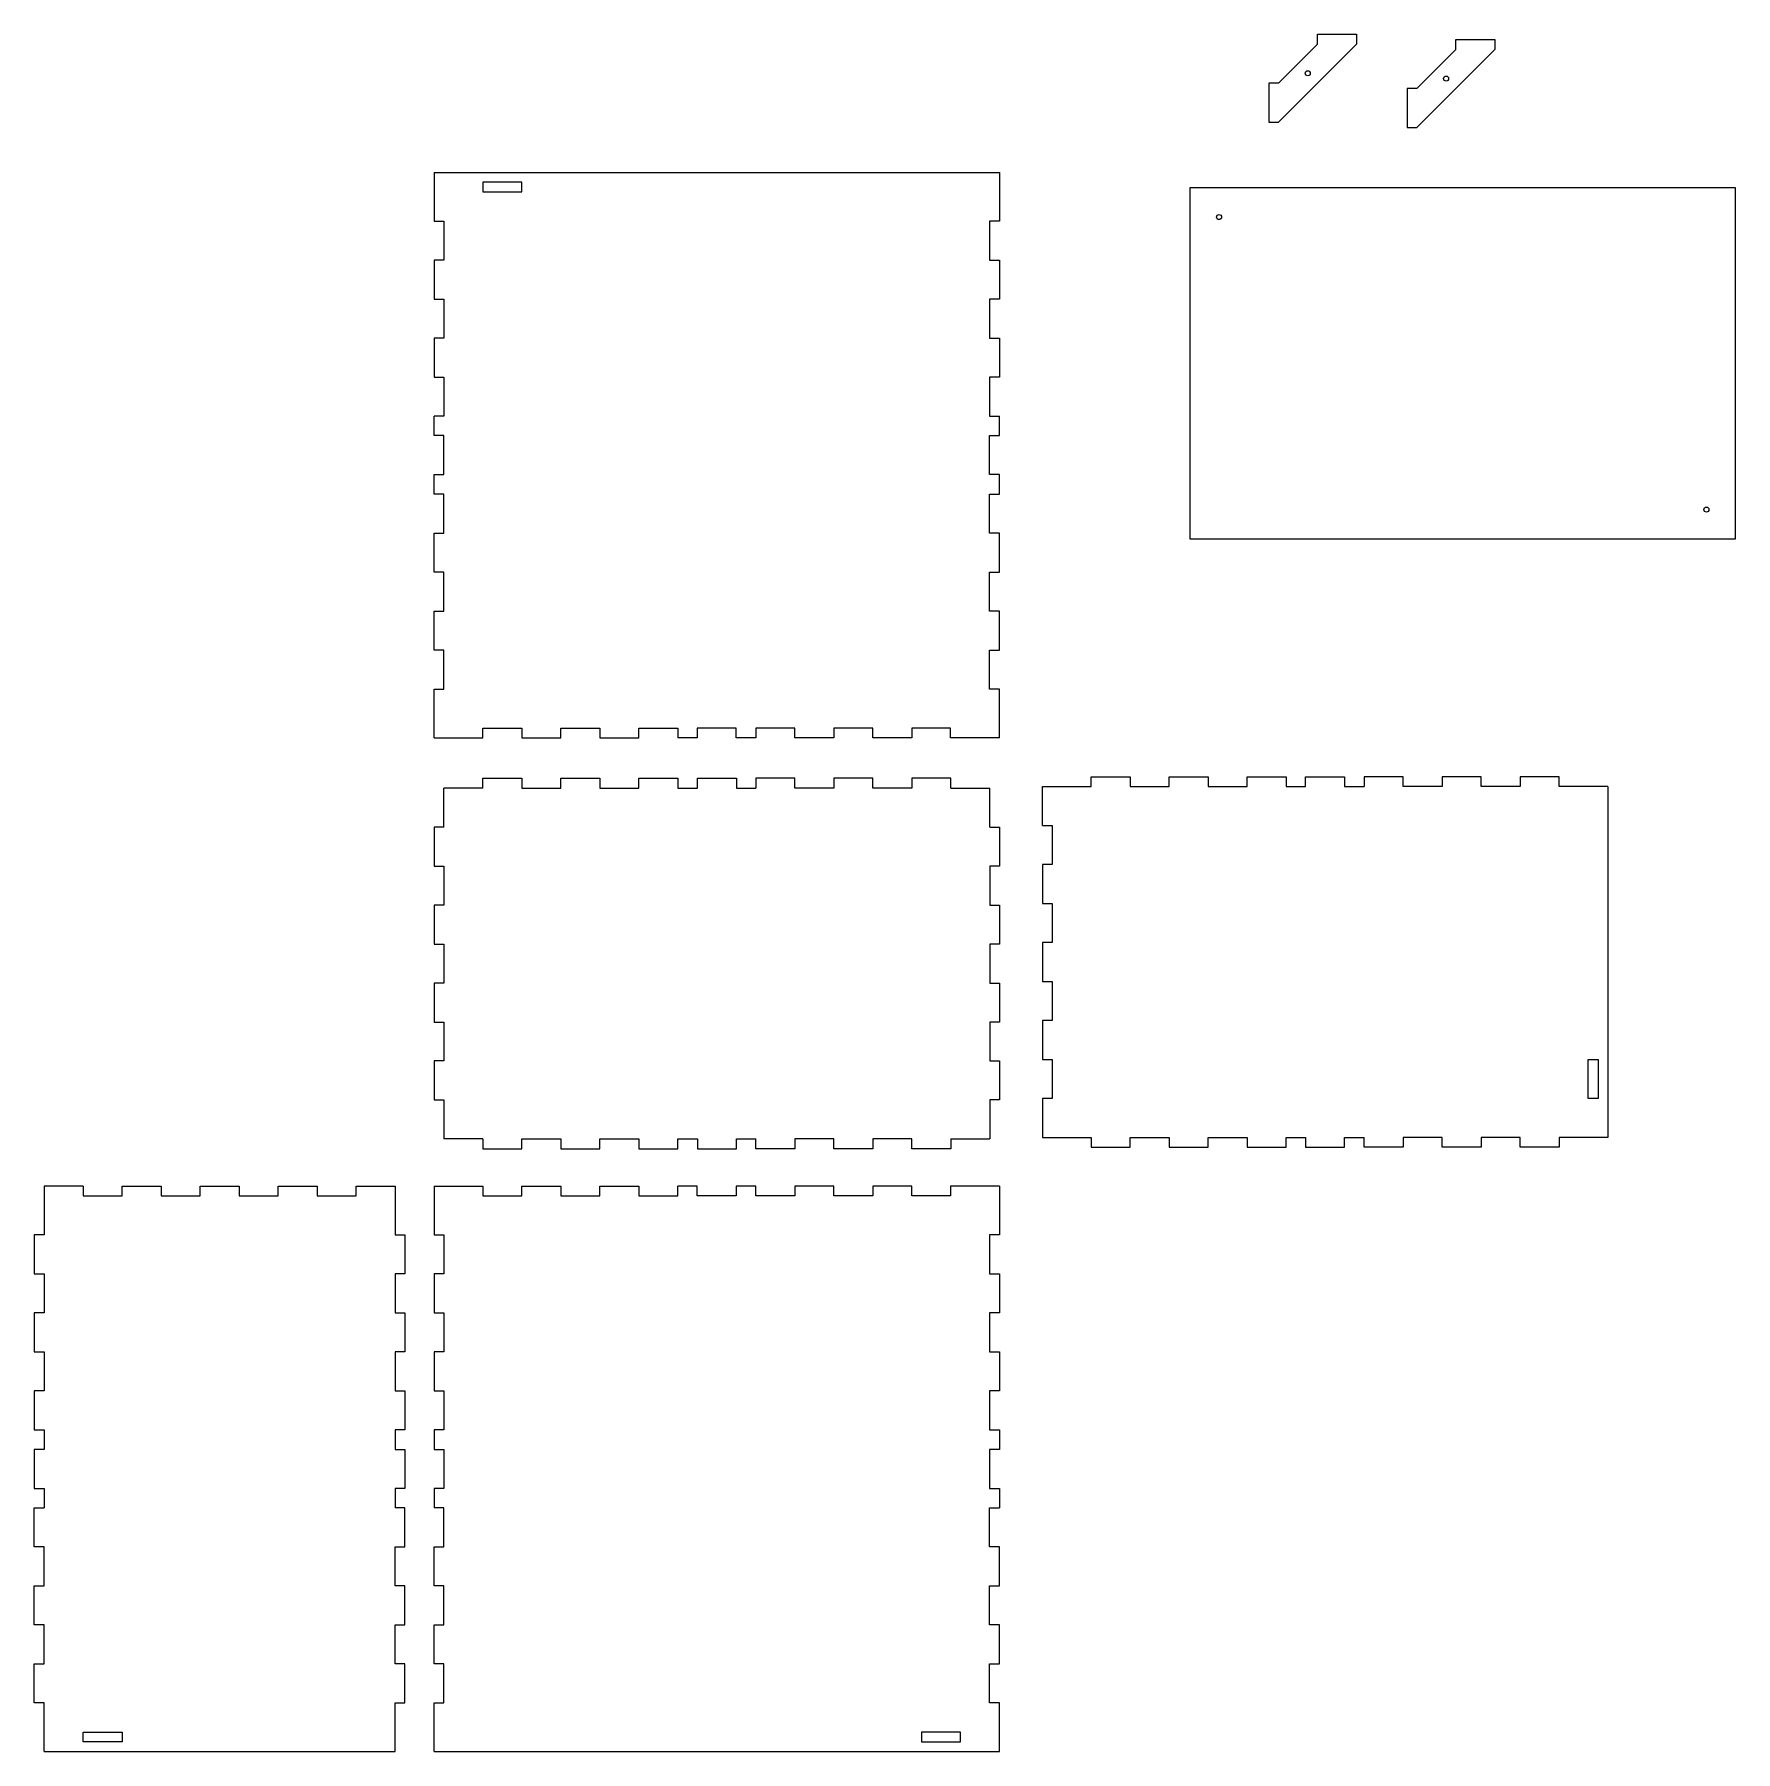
# Model space of a CAD drawing. Header units: inches. Extents: x -5.1 to 38.5, y -23.4 to 20.6.
import ezdxf

# ---------------------------------------------------------------- set-up
doc = ezdxf.new("R2010")
doc.units = ezdxf.units.IN
doc.header["$MEASUREMENT"] = 0

msp = doc.modelspace()

# ---------------------------------------------------------------- linework, layer by layer
for p, q in [((27.776, 20.369), (26.776, 19.369)), ((28.776, 20.369), (26.776, 18.369)), ((27.776, 20.369), (27.776, 20.619)), ((27.776, 20.619), (28.776, 20.619)), ((28.776, 20.619), (28.776, 20.369)), ((31.324, 20.233), (31.324, 20.483)), ((31.324, 20.483), (32.324, 20.483)), ((32.324, 20.483), (32.324, 20.233)), ((31.324, 20.233), (30.324, 19.233)), ((32.324, 20.233), (30.324, 18.233)), ((26.776, 19.369), (26.526, 19.369)), ((26.526, 19.369), (26.526, 18.369)), ((30.324, 19.233), (30.074, 19.233)), ((30.074, 19.233), (30.074, 18.233)), ((26.526, 18.369), (26.776, 18.369)), ((30.074, 18.233), (30.324, 18.233)), ((5.118, 17.08), (19.618, 17.08)), ((5.118, 17.08), (5.118, 15.83)), ((6.368, 16.83), (6.368, 16.58)), ((7.368, 16.83), (6.368, 16.83)), ((7.368, 16.58), (7.368, 16.83)), ((19.618, 17.08), (19.618, 15.83)), ((6.368, 16.58), (7.368, 16.58)), ((38.5, 16.682), (24.5, 16.682)), ((24.5, 16.682), (24.5, 7.682)), ((38.5, 7.682), (38.5, 16.682)), ((5.118, 15.83), (5.368, 15.83)), ((5.368, 15.83), (5.368, 14.83)), ((19.618, 15.83), (19.368, 15.83)), ((19.368, 15.83), (19.368, 14.83)), ((5.368, 14.83), (5.118, 14.83)), ((5.118, 14.83), (5.118, 13.83)), ((19.368, 14.83), (19.618, 14.83)), ((19.618, 14.83), (19.618, 13.83)), ((5.118, 13.83), (5.368, 13.83)), ((5.368, 13.83), (5.368, 12.83)), ((19.618, 13.83), (19.368, 13.83)), ((19.368, 13.83), (19.368, 12.83)), ((5.368, 12.83), (5.118, 12.83)), ((5.118, 12.83), (5.118, 11.83)), ((19.368, 12.83), (19.618, 12.83)), ((19.618, 12.83), (19.618, 11.83)), ((5.118, 11.83), (5.368, 11.83)), ((5.368, 11.83), (5.368, 10.83)), ((19.618, 11.83), (19.368, 11.83)), ((19.368, 11.83), (19.368, 10.83)), ((5.368, 10.83), (5.118, 10.83)), ((5.118, 10.33), (5.118, 10.83)), ((19.368, 10.83), (19.618, 10.83)), ((19.618, 10.33), (19.618, 10.83)), ((5.368, 10.33), (5.118, 10.33)), ((5.368, 9.33), (5.368, 10.33)), ((19.368, 9.33), (19.368, 10.33)), ((19.368, 10.33), (19.618, 10.33)), ((5.118, 8.83), (5.118, 9.33)), ((5.118, 9.33), (5.368, 9.33)), ((19.618, 9.33), (19.368, 9.33)), ((19.618, 8.83), (19.618, 9.33)), ((5.368, 8.83), (5.118, 8.83)), ((5.368, 7.83), (5.368, 8.83)), ((19.368, 7.83), (19.368, 8.83)), ((19.368, 8.83), (19.618, 8.83)), ((5.118, 6.83), (5.118, 7.83)), ((5.118, 7.83), (5.368, 7.83)), ((19.618, 7.83), (19.368, 7.83)), ((19.618, 6.83), (19.618, 7.83)), ((24.5, 7.682), (38.5, 7.682)), ((5.368, 6.83), (5.118, 6.83)), ((5.368, 5.83), (5.368, 6.83)), ((19.368, 5.83), (19.368, 6.83)), ((19.368, 6.83), (19.618, 6.83)), ((5.118, 4.83), (5.118, 5.83)), ((5.118, 5.83), (5.368, 5.83)), ((19.618, 5.83), (19.368, 5.83)), ((19.618, 4.83), (19.618, 5.83)), ((5.368, 4.83), (5.118, 4.83)), ((5.368, 3.83), (5.368, 4.83)), ((19.368, 3.83), (19.368, 4.83)), ((19.368, 4.83), (19.618, 4.83)), ((5.118, 2.58), (5.118, 3.83)), ((5.118, 3.83), (5.368, 3.83)), ((19.618, 3.83), (19.368, 3.83)), ((19.618, 2.58), (19.618, 3.83)), ((6.368, 2.58), (6.368, 2.83)), ((6.368, 2.83), (7.368, 2.83)), ((7.368, 2.83), (7.368, 2.58)), ((8.368, 2.58), (8.368, 2.83)), ((8.368, 2.83), (9.368, 2.83)), ((9.368, 2.83), (9.368, 2.58)), ((10.368, 2.58), (10.368, 2.83)), ((10.368, 2.83), (11.368, 2.83)), ((11.368, 2.83), (11.368, 2.58)), ((12.868, 2.83), (11.868, 2.83)), ((11.868, 2.83), (11.868, 2.58)), ((12.868, 2.58), (12.868, 2.83)), ((14.368, 2.83), (13.368, 2.83)), ((13.368, 2.83), (13.368, 2.58)), ((14.368, 2.58), (14.368, 2.83)), ((16.368, 2.83), (15.368, 2.83)), ((15.368, 2.83), (15.368, 2.58)), ((16.368, 2.58), (16.368, 2.83)), ((18.368, 2.83), (17.368, 2.83)), ((17.368, 2.83), (17.368, 2.58)), ((18.368, 2.58), (18.368, 2.83)), ((5.118, 2.58), (6.368, 2.58)), ((7.368, 2.58), (8.368, 2.58)), ((9.368, 2.58), (10.368, 2.58)), ((11.868, 2.58), (11.368, 2.58)), ((13.368, 2.58), (12.868, 2.58)), ((15.368, 2.58), (14.368, 2.58)), ((17.368, 2.58), (16.368, 2.58)), ((19.618, 2.58), (18.368, 2.58)), ((6.374, 1.291), (6.374, 1.541)), ((6.374, 1.541), (7.374, 1.541)), ((7.374, 1.541), (7.374, 1.291)), ((8.374, 1.291), (8.374, 1.541)), ((8.374, 1.541), (9.374, 1.541)), ((9.374, 1.541), (9.374, 1.291)), ((10.374, 1.291), (10.374, 1.541)), ((10.374, 1.541), (11.374, 1.541)), ((11.374, 1.541), (11.374, 1.291)), ((11.874, 1.291), (11.874, 1.541)), ((11.874, 1.541), (12.874, 1.541)), ((12.874, 1.541), (12.874, 1.291)), ((14.374, 1.541), (13.374, 1.541)), ((13.374, 1.541), (13.374, 1.291)), ((14.374, 1.291), (14.374, 1.541)), ((16.374, 1.541), (15.374, 1.541)), ((15.374, 1.541), (15.374, 1.291)), ((16.374, 1.291), (16.374, 1.541)), ((18.374, 1.541), (17.374, 1.541)), ((17.374, 1.541), (17.374, 1.291)), ((18.374, 1.291), (18.374, 1.541)), ((20.72, 1.33), (21.97, 1.33)), ((20.72, 0.33), (20.72, 1.33)), ((21.97, 1.33), (21.97, 1.58)), ((21.97, 1.58), (22.97, 1.58)), ((22.97, 1.58), (22.97, 1.33)), ((22.97, 1.33), (23.97, 1.33)), ((23.97, 1.33), (23.97, 1.58)), ((23.97, 1.58), (24.97, 1.58)), ((24.97, 1.58), (24.97, 1.33)), ((24.97, 1.33), (25.97, 1.33)), ((25.97, 1.33), (25.97, 1.58)), ((25.97, 1.58), (26.97, 1.58)), ((26.97, 1.58), (26.97, 1.33)), ((26.97, 1.33), (27.47, 1.33)), ((27.47, 1.33), (27.47, 1.58)), ((27.47, 1.58), (28.47, 1.58)), ((28.47, 1.58), (28.47, 1.33)), ((28.47, 1.33), (28.97, 1.33)), ((29.97, 1.58), (28.97, 1.58)), ((28.97, 1.58), (28.97, 1.33)), ((29.97, 1.33), (29.97, 1.58)), ((30.97, 1.33), (29.97, 1.33)), ((31.97, 1.58), (30.97, 1.58)), ((30.97, 1.58), (30.97, 1.33)), ((31.97, 1.33), (31.97, 1.58)), ((32.97, 1.33), (31.97, 1.33)), ((33.97, 1.58), (32.97, 1.58)), ((32.97, 1.58), (32.97, 1.33)), ((33.97, 1.33), (33.97, 1.58)), ((35.22, 1.33), (33.97, 1.33)), ((35.22, 1.33), (35.22, -7.67)), ((5.374, 0.291), (5.374, 1.291)), ((6.374, 1.291), (5.374, 1.291)), ((7.374, 1.291), (8.374, 1.291)), ((9.374, 1.291), (10.374, 1.291)), ((11.374, 1.291), (11.874, 1.291)), ((12.874, 1.291), (13.374, 1.291)), ((15.374, 1.291), (14.374, 1.291)), ((17.374, 1.291), (16.374, 1.291)), ((18.374, 1.291), (19.374, 1.291)), ((19.374, 0.291), (19.374, 1.291)), ((5.374, 0.291), (5.124, 0.291)), ((5.124, 0.291), (5.124, -0.709)), ((19.374, 0.291), (19.624, 0.291)), ((19.624, 0.291), (19.624, -0.709)), ((20.72, 0.33), (20.97, 0.33)), ((20.97, 0.33), (20.97, -0.67)), ((5.124, -0.709), (5.374, -0.709)), ((5.374, -0.709), (5.374, -1.709)), ((19.624, -0.709), (19.374, -0.709)), ((19.374, -0.709), (19.374, -1.709)), ((20.97, -0.67), (20.72, -0.67)), ((20.72, -0.67), (20.72, -1.67)), ((5.374, -1.709), (5.124, -1.709)), ((5.124, -1.709), (5.124, -2.709)), ((19.374, -1.709), (19.624, -1.709)), ((19.624, -1.709), (19.624, -2.709)), ((20.72, -1.67), (20.97, -1.67)), ((20.97, -1.67), (20.97, -2.67)), ((5.124, -2.709), (5.374, -2.709)), ((5.374, -2.709), (5.374, -3.709)), ((19.624, -2.709), (19.374, -2.709)), ((19.374, -2.709), (19.374, -3.709)), ((20.97, -2.67), (20.72, -2.67)), ((20.72, -2.67), (20.72, -3.67)), ((5.374, -3.709), (5.124, -3.709)), ((5.124, -3.709), (5.124, -4.709)), ((19.374, -3.709), (19.624, -3.709)), ((19.624, -3.709), (19.624, -4.709)), ((20.72, -3.67), (20.97, -3.67)), ((20.97, -3.67), (20.97, -4.67)), ((5.124, -4.709), (5.374, -4.709)), ((5.374, -4.709), (5.374, -5.709)), ((19.624, -4.709), (19.374, -4.709)), ((19.374, -4.709), (19.374, -5.709)), ((20.97, -4.67), (20.72, -4.67)), ((20.72, -4.67), (20.72, -5.67)), ((5.374, -5.709), (5.124, -5.709)), ((5.124, -5.709), (5.124, -6.709)), ((19.374, -5.709), (19.624, -5.709)), ((19.624, -5.709), (19.624, -6.709)), ((20.72, -5.67), (20.97, -5.67)), ((20.97, -5.67), (20.97, -6.67)), ((34.72, -6.67), (34.72, -5.67)), ((34.72, -5.67), (34.97, -5.67)), ((34.97, -5.67), (34.97, -6.67)), ((5.124, -6.709), (5.374, -6.709)), ((5.374, -6.709), (5.374, -7.709)), ((19.624, -6.709), (19.374, -6.709)), ((19.374, -6.709), (19.374, -7.709)), ((20.97, -6.67), (20.72, -6.67)), ((20.72, -6.67), (20.72, -7.67)), ((34.97, -6.67), (34.72, -6.67)), ((6.374, -7.709), (5.374, -7.709)), ((6.374, -7.709), (6.374, -7.959)), ((7.374, -7.959), (7.374, -7.709)), ((7.374, -7.709), (8.374, -7.709)), ((8.374, -7.709), (8.374, -7.959)), ((9.374, -7.959), (9.374, -7.709)), ((9.374, -7.709), (10.374, -7.709)), ((10.374, -7.709), (10.374, -7.959)), ((11.374, -7.959), (11.374, -7.709)), ((11.374, -7.709), (11.874, -7.709)), ((11.874, -7.709), (11.874, -7.959)), ((12.874, -7.959), (12.874, -7.709)), ((12.874, -7.709), (13.374, -7.709)), ((13.374, -7.959), (13.374, -7.709)), ((15.374, -7.709), (14.374, -7.709)), ((14.374, -7.709), (14.374, -7.959)), ((15.374, -7.959), (15.374, -7.709)), ((17.374, -7.709), (16.374, -7.709)), ((16.374, -7.709), (16.374, -7.959)), ((17.374, -7.959), (17.374, -7.709)), ((18.374, -7.709), (18.374, -7.959)), ((18.374, -7.709), (19.374, -7.709)), ((20.72, -7.67), (21.97, -7.67)), ((21.97, -7.67), (21.97, -7.92)), ((21.97, -7.92), (22.97, -7.92)), ((22.97, -7.92), (22.97, -7.67)), ((22.97, -7.67), (23.97, -7.67)), ((23.97, -7.67), (23.97, -7.92)), ((23.97, -7.92), (24.97, -7.92)), ((24.97, -7.92), (24.97, -7.67)), ((24.97, -7.67), (25.97, -7.67)), ((25.97, -7.67), (25.97, -7.92)), ((25.97, -7.92), (26.97, -7.92)), ((26.97, -7.92), (26.97, -7.67)), ((26.97, -7.67), (27.47, -7.67)), ((27.47, -7.67), (27.47, -7.92)), ((27.47, -7.92), (28.47, -7.92)), ((28.47, -7.92), (28.47, -7.67)), ((28.47, -7.67), (28.97, -7.67)), ((28.97, -7.92), (28.97, -7.67)), ((29.97, -7.92), (28.97, -7.92)), ((30.97, -7.67), (29.97, -7.67)), ((29.97, -7.67), (29.97, -7.92)), ((30.97, -7.92), (30.97, -7.67)), ((31.97, -7.92), (30.97, -7.92)), ((32.97, -7.67), (31.97, -7.67)), ((31.97, -7.67), (31.97, -7.92)), ((32.97, -7.92), (32.97, -7.67)), ((33.97, -7.92), (32.97, -7.92)), ((35.22, -7.67), (33.97, -7.67)), ((33.97, -7.67), (33.97, -7.92)), ((6.374, -7.959), (7.374, -7.959)), ((8.374, -7.959), (9.374, -7.959)), ((10.374, -7.959), (11.374, -7.959)), ((11.874, -7.959), (12.874, -7.959)), ((14.374, -7.959), (13.374, -7.959)), ((16.374, -7.959), (15.374, -7.959)), ((18.374, -7.959), (17.374, -7.959)), ((-4.882, -8.92), (-4.882, -10.17)), ((-3.882, -8.92), (-4.882, -8.92)), ((-3.882, -8.92), (-3.882, -9.17)), ((-3.882, -9.17), (-2.882, -9.17)), ((-2.882, -9.17), (-2.882, -8.92)), ((-2.882, -8.92), (-1.882, -8.92)), ((-1.882, -8.92), (-1.882, -9.17)), ((-1.882, -9.17), (-0.882, -9.17)), ((-0.882, -9.17), (-0.882, -8.92)), ((-0.882, -8.92), (0.118, -8.92)), ((0.118, -8.92), (0.118, -9.17)), ((0.118, -9.17), (1.118, -9.17)), ((1.118, -9.17), (1.118, -8.92)), ((1.118, -8.92), (2.118, -8.92)), ((2.118, -8.92), (2.118, -9.17)), ((2.118, -9.17), (3.118, -9.17)), ((3.118, -9.17), (3.118, -8.92)), ((3.118, -8.92), (4.118, -8.92)), ((4.118, -8.92), (4.118, -10.17)), ((5.118, -8.92), (5.118, -10.17)), ((5.118, -8.92), (6.368, -8.92)), ((6.368, -8.92), (6.368, -9.17)), ((6.368, -9.17), (7.368, -9.17)), ((7.368, -9.17), (7.368, -8.92)), ((7.368, -8.92), (8.368, -8.92)), ((8.368, -8.92), (8.368, -9.17)), ((8.368, -9.17), (9.368, -9.17)), ((9.368, -9.17), (9.368, -8.92)), ((9.368, -8.92), (10.368, -8.92)), ((10.368, -8.92), (10.368, -9.17)), ((10.368, -9.17), (11.368, -9.17)), ((11.368, -9.17), (11.368, -8.92)), ((11.868, -8.92), (11.368, -8.92)), ((11.868, -9.17), (11.868, -8.92)), ((12.868, -9.17), (11.868, -9.17)), ((13.368, -8.92), (12.868, -8.92)), ((12.868, -8.92), (12.868, -9.17)), ((13.368, -9.17), (13.368, -8.92)), ((14.368, -9.17), (13.368, -9.17)), ((15.368, -8.92), (14.368, -8.92)), ((14.368, -8.92), (14.368, -9.17)), ((15.368, -9.17), (15.368, -8.92)), ((16.368, -9.17), (15.368, -9.17)), ((17.368, -8.92), (16.368, -8.92)), ((16.368, -8.92), (16.368, -9.17)), ((17.368, -9.17), (17.368, -8.92)), ((18.368, -9.17), (17.368, -9.17)), ((19.618, -8.92), (18.368, -8.92)), ((18.368, -8.92), (18.368, -9.17)), ((19.618, -8.92), (19.618, -10.17)), ((-4.882, -10.17), (-5.132, -10.17)), ((-5.132, -10.17), (-5.132, -11.17)), ((4.118, -10.17), (4.368, -10.17)), ((4.368, -10.17), (4.368, -11.17)), ((5.118, -10.17), (5.368, -10.17)), ((5.368, -10.17), (5.368, -11.17)), ((19.618, -10.17), (19.368, -10.17)), ((19.368, -10.17), (19.368, -11.17)), ((-5.132, -11.17), (-4.882, -11.17)), ((-4.882, -11.17), (-4.882, -12.17)), ((4.368, -11.17), (4.118, -11.17)), ((4.118, -11.17), (4.118, -12.17)), ((5.368, -11.17), (5.118, -11.17)), ((5.118, -11.17), (5.118, -12.17)), ((19.368, -11.17), (19.618, -11.17)), ((19.618, -11.17), (19.618, -12.17)), ((-4.882, -12.17), (-5.132, -12.17)), ((-5.132, -12.17), (-5.132, -13.17)), ((4.118, -12.17), (4.368, -12.17)), ((4.368, -12.17), (4.368, -13.17)), ((5.118, -12.17), (5.368, -12.17)), ((5.368, -12.17), (5.368, -13.17)), ((19.618, -12.17), (19.368, -12.17)), ((19.368, -12.17), (19.368, -13.17)), ((-5.132, -13.17), (-4.882, -13.17)), ((-4.882, -13.17), (-4.882, -14.17)), ((4.368, -13.17), (4.118, -13.17)), ((4.118, -13.17), (4.118, -14.17)), ((5.368, -13.17), (5.118, -13.17)), ((5.118, -13.17), (5.118, -14.17)), ((19.368, -13.17), (19.618, -13.17)), ((19.618, -13.17), (19.618, -14.17)), ((-4.882, -14.17), (-5.132, -14.17)), ((-5.132, -14.17), (-5.132, -15.17)), ((4.118, -14.17), (4.368, -14.17)), ((4.368, -14.17), (4.368, -15.17)), ((5.118, -14.17), (5.368, -14.17)), ((5.368, -14.17), (5.368, -15.17)), ((19.618, -14.17), (19.368, -14.17)), ((19.368, -14.17), (19.368, -15.17)), ((-5.132, -15.17), (-4.882, -15.17)), ((-4.882, -15.17), (-4.882, -15.67)), ((4.368, -15.17), (4.118, -15.17)), ((4.118, -15.17), (4.118, -15.67)), ((5.368, -15.17), (5.118, -15.17)), ((5.118, -15.17), (5.118, -15.67)), ((19.368, -15.17), (19.618, -15.17)), ((19.618, -15.17), (19.618, -15.67)), ((-4.882, -15.67), (-5.132, -15.67)), ((-5.132, -15.67), (-5.132, -16.67)), ((4.118, -15.67), (4.368, -15.67)), ((4.368, -15.67), (4.368, -16.67)), ((5.118, -15.67), (5.368, -15.67)), ((5.368, -15.67), (5.368, -16.67)), ((19.618, -15.67), (19.368, -15.67)), ((19.368, -15.67), (19.368, -16.67)), ((-5.132, -16.67), (-4.882, -16.67)), ((-4.882, -16.67), (-4.882, -17.17)), ((4.368, -16.67), (4.118, -16.67)), ((4.118, -16.67), (4.118, -17.17)), ((5.368, -16.67), (5.118, -16.67)), ((5.118, -16.67), (5.118, -17.17)), ((19.368, -16.67), (19.618, -16.67)), ((19.618, -16.67), (19.618, -17.17)), ((-5.132, -18.17), (-5.132, -17.17)), ((-5.132, -17.17), (-4.882, -17.17)), ((4.368, -17.17), (4.118, -17.17)), ((4.368, -18.17), (4.368, -17.17)), ((5.368, -17.17), (5.118, -17.17)), ((5.368, -18.17), (5.368, -17.17)), ((19.368, -18.17), (19.368, -17.17)), ((19.368, -17.17), (19.618, -17.17)), ((-4.882, -18.17), (-5.132, -18.17)), ((-4.882, -19.17), (-4.882, -18.17)), ((4.118, -19.17), (4.118, -18.17)), ((4.118, -18.17), (4.368, -18.17)), ((5.118, -19.17), (5.118, -18.17)), ((5.118, -18.17), (5.368, -18.17)), ((19.618, -18.17), (19.368, -18.17)), ((19.618, -19.17), (19.618, -18.17)), ((-5.132, -20.17), (-5.132, -19.17)), ((-5.132, -19.17), (-4.882, -19.17)), ((4.368, -19.17), (4.118, -19.17)), ((4.368, -20.17), (4.368, -19.17)), ((5.368, -19.17), (5.118, -19.17)), ((5.368, -20.17), (5.368, -19.17)), ((19.368, -20.17), (19.368, -19.17)), ((19.368, -19.17), (19.618, -19.17)), ((-4.882, -20.17), (-5.132, -20.17)), ((-4.882, -21.17), (-4.882, -20.17)), ((4.118, -21.17), (4.118, -20.17)), ((4.118, -20.17), (4.368, -20.17)), ((5.118, -21.17), (5.118, -20.17)), ((5.118, -20.17), (5.368, -20.17)), ((19.618, -20.17), (19.368, -20.17)), ((19.618, -21.17), (19.618, -20.17)), ((-5.132, -22.17), (-5.132, -21.17)), ((-5.132, -21.17), (-4.882, -21.17)), ((4.368, -21.17), (4.118, -21.17)), ((4.368, -22.17), (4.368, -21.17)), ((5.368, -21.17), (5.118, -21.17)), ((5.368, -22.17), (5.368, -21.17)), ((19.368, -22.17), (19.368, -21.17)), ((19.368, -21.17), (19.618, -21.17)), ((-4.882, -22.17), (-5.132, -22.17)), ((-4.882, -23.42), (-4.882, -22.17)), ((4.118, -23.42), (4.118, -22.17)), ((4.118, -22.17), (4.368, -22.17)), ((5.118, -23.42), (5.118, -22.17)), ((5.118, -22.17), (5.368, -22.17)), ((19.618, -22.17), (19.368, -22.17)), ((19.618, -23.42), (19.618, -22.17)), ((-3.882, -23.17), (-3.882, -22.92)), ((-3.882, -22.92), (-2.882, -22.92)), ((-2.882, -23.17), (-3.882, -23.17)), ((-2.882, -22.92), (-2.882, -23.17)), ((18.618, -22.92), (17.618, -22.92)), ((17.618, -22.92), (17.618, -23.17)), ((17.618, -23.17), (18.618, -23.17)), ((18.618, -23.17), (18.618, -22.92)), ((-4.882, -23.42), (4.118, -23.42)), ((5.118, -23.42), (19.618, -23.42))]:
    msp.add_line(p, q)
for centre in [(27.526, 19.619), (31.074, 19.483), (25.25, 15.932), (37.75, 8.432)]:
    msp.add_circle(centre, 0.065)

doc.saveas('drawing.dxf')
